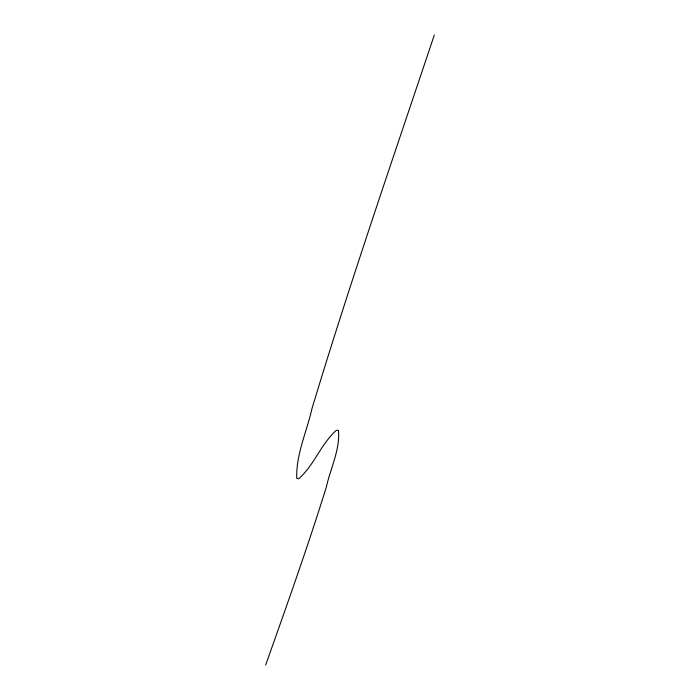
<?xml version="1.0" encoding="UTF-8"?>
<svg xmlns="http://www.w3.org/2000/svg" width="700" height="700" viewBox="0 0 700 700"><rect width="100%" height="100%" fill="white"/><g stroke="black" fill="none" stroke-linecap="round" stroke-linejoin="round"><path stroke-width="1.05" d="M434.332 35C392.691 159.136 349.947 282.957 312.051 408.31C306.933 431.401 295.89 454.405 296.748 478.336L298.672 478.817C314.186 465.22 320.959 443.966 336.411 430.273L338.459 430.386C340.217 449.619 330.47 468.326 326.401 486.859C307.755 546.77 286.65 605.876 265.668 665"/></g></svg>
